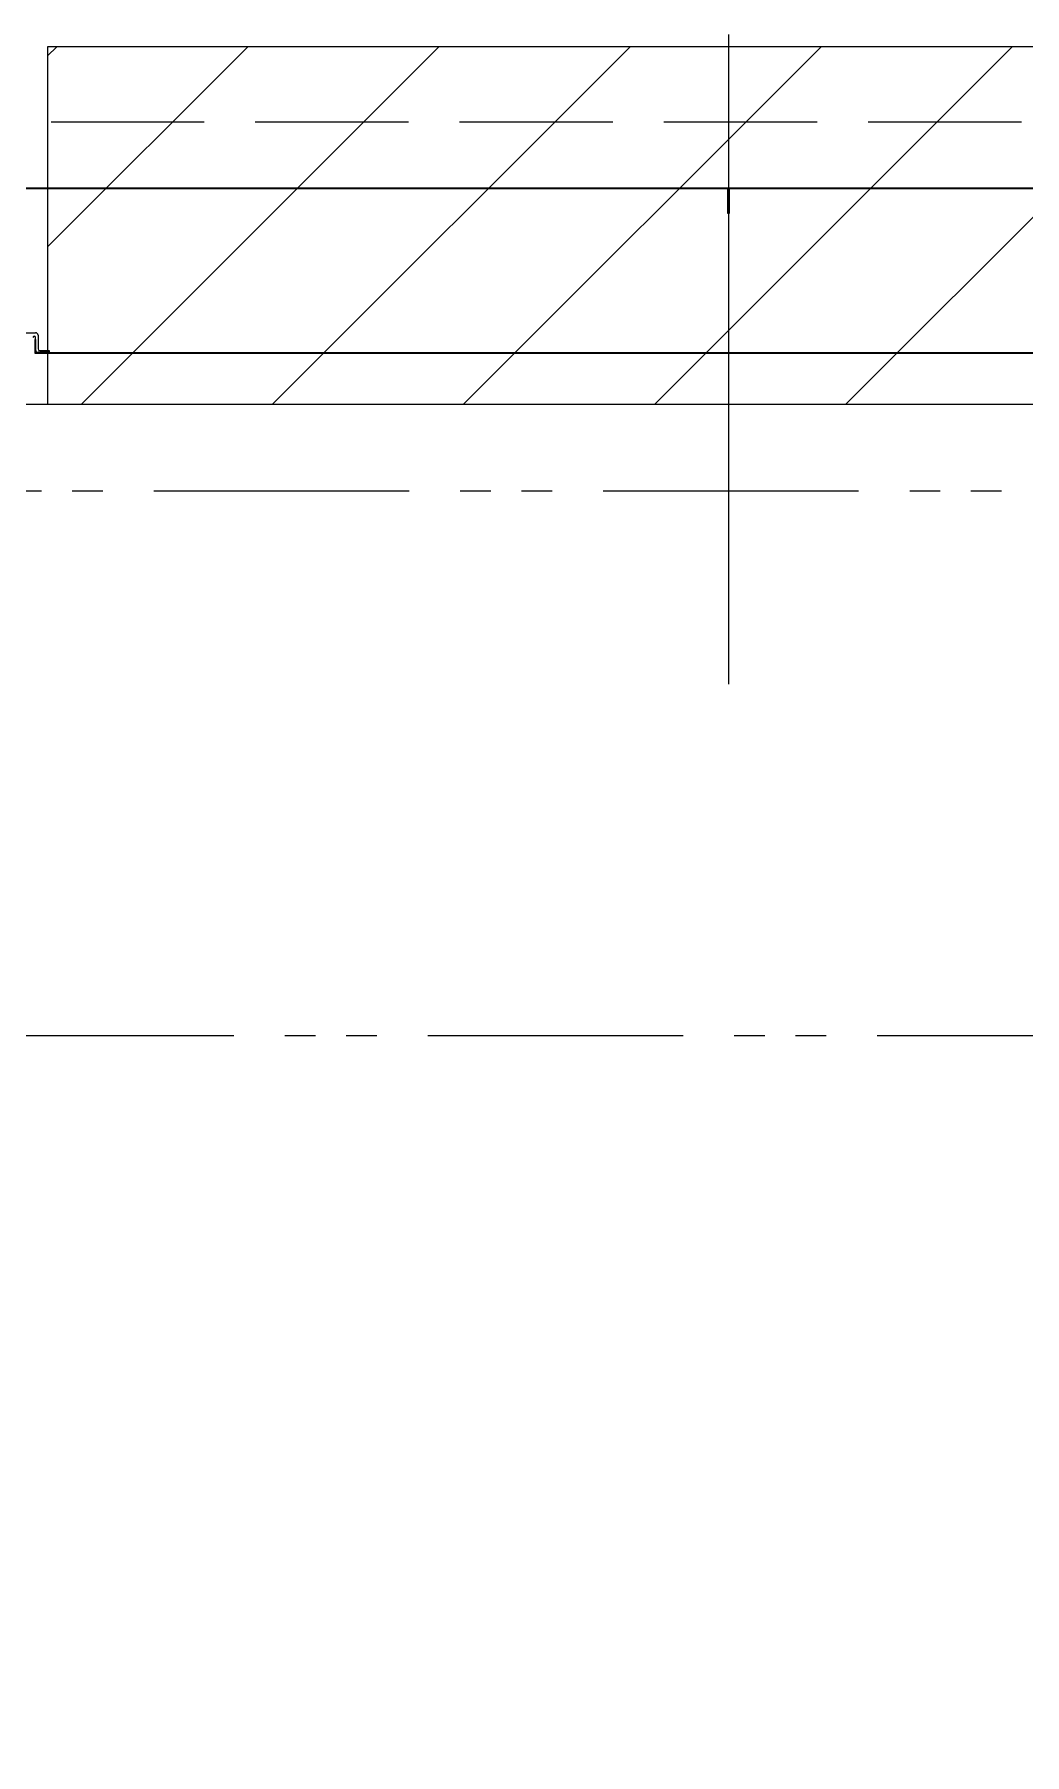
# Model space of a CAD drawing. Units: millimetres at full size. Extents: x -12803 to 120774, y -9413 to 101127.
# Drawn here: x 89443 to 90024, y 11129 to 12140 of the extents above; entities that cross this region are included whole.
import ezdxf

# ---------------------------------------------------------------- set-up
doc = ezdxf.new("R2010")
doc.units = ezdxf.units.MM
doc.header["$LTSCALE"] = 30
for name, pattern in [('DASHED3', [4, 3, -1]), ('DOUBLE_CHAIN1', [8.8, 5, -1, 0.6, -0.6, 0.6, -1]), ('LONG_CHAIN', [21, 18, -1, 1, -1])]:
    doc.linetypes.add(name, pattern=pattern)
doc.layers.add('0-0_NoName', color=7, linetype='Continuous')
for name, color, linetype, lineweight in [('1-1_AIHO20-排水溝', 7, 'Continuous', 15), ('2-0_通芯', 7, 'DOUBLE_CHAIN1', 15), ('2-2_間仕切り芯', 7, 'DOUBLE_CHAIN1', 15), ('3-3_AIHO30-厨房機器', 7, 'Continuous', 15)]:
    doc.layers.add(name, color=color, linetype=linetype, lineweight=lineweight)

# ---------------------------------------------------------------- blocks, each defined once
blk = doc.blocks.new('グループ部品-732')
at = {"layer": '1-1_AIHO20-排水溝'}
blk.add_line((88250.36, 11922.41), (89450.36, 11922.41), dxfattribs=at)
blk.add_lwpolyline([(90250.36, 11922.41), (90250.36, 12132.41), (89450.36, 12132.41), (89450.36, 11922.41)], dxfattribs=at)
at = {"layer": '2-0_通芯'}
blk.add_line((74361.66, 11551.41), (120774.36, 11551.41), dxfattribs=at)
at = {"layer": '2-2_間仕切り芯'}
blk.add_line((83968.72, 11871.41), (92121.08, 11871.41), dxfattribs=at)
at = {"layer": '3-3_AIHO30-厨房機器', "linetype": 'LONG_CHAIN'}
blk.add_line((89850.36, 12139.68), (89850.36, 11757.83), dxfattribs=at)
at = {"layer": '3-3_AIHO30-厨房機器'}
for p, q in [((89450.36, 12127.07), (89455.69, 12132.41)), ((89450.36, 12014.82), (89567.95, 12132.41)), ((89470.2, 11922.41), (89680.2, 12132.41)), ((89582.45, 11922.41), (89792.45, 12132.41)), ((89694.7, 11922.41), (89904.7, 12132.41)), ((89806.96, 11922.41), (90016.96, 12132.41)), ((89919.21, 11922.41), (90129.21, 12132.41)), ((89850.36, 12049.41), (89392.86, 12049.41)), ((89849.96, 12049.01), (89393.26, 12049.01)), ((89849.96, 12034.41), (89849.96, 12049.01)), ((89850.36, 12034.41), (89850.36, 12049.41)), ((90307.86, 12049.41), (89850.36, 12049.41)), ((89850.76, 12049.01), (89850.76, 12034.41)), ((90307.46, 12049.01), (89850.76, 12049.01)), ((89850.36, 12034.41), (89849.96, 12034.41)), ((89419.86, 11964.41), (89443.26, 11964.41)), ((89442.86, 11960.41), (89442.86, 11952.41)), ((89443.26, 11954.41), (89443.26, 11961.66)), ((89444.76, 11962.91), (89444.76, 11954.91)), ((89442.86, 11952.41), (90257.86, 11952.41)), ((89443.26, 11952.81), (90257.46, 11952.81)), ((89443.36, 11952.81), (89443.8, 11953.26)), ((89451.26, 11952.91), (89444.76, 11952.91)), ((89445.76, 11953.91), (89451.26, 11953.91)), ((89451.26, 11953.91), (89451.26, 11952.91)), ((89580.77, 11952.81), (89580.37, 11952.41))]:
    blk.add_line(p, q, dxfattribs=at)
at = {"layer": '3-3_AIHO30-厨房機器', "linetype": 'DASHED3'}
for p, q in [((88372.36, 12088.31), (90448.36, 12088.31)), ((88372.36, 11922.41), (90448.36, 11922.41))]:
    blk.add_line(p, q, dxfattribs=at)
blk.add_lwpolyline([(89450.36, 11922.41), (90250.36, 11922.41), (90250.36, 12132.41), (89450.36, 12132.41)], close=True, dxfattribs=at)
at = {"layer": '3-3_AIHO30-厨房機器'}
for points in [[(89850.76, 12034.41), (89850.36, 12034.41), (89850.36, 12049.41)], [(89442.86, 11960.41), (89443.26, 11960.41), (89443.26, 11952.81)]]:
    blk.add_lwpolyline(points, dxfattribs=at)
blk.add_lwpolyline([(88250.36, 11922.41), (90750.36, 11922.41), (90750.36, 11097.41), (91530.36, 11097.41), (91530.36, 8897.41), (88250.36, 8897.41)], close=True, dxfattribs=at)
for centre, radius, start, end in [((89442.51, 11961.66), 0.75, 0, 180), ((89443.26, 11962.91), 1.5, 0, 90), ((89444.76, 11954.41), 1.5, 180, 270), ((89445.76, 11954.91), 1, 180, 270)]:
    blk.add_arc(centre, radius, start, end, dxfattribs=at)
blk = doc.blocks.new('グループ部品-763')
at = {"layer": '1-1_AIHO20-排水溝'}
blk.add_line((88250.36, 11922.41), (89450.36, 11922.41), dxfattribs=at)
blk.add_lwpolyline([(90250.36, 11922.41), (90250.36, 12132.41), (89450.36, 12132.41), (89450.36, 11922.41)], dxfattribs=at)
at = {"layer": '3-3_AIHO30-厨房機器', "linetype": 'LONG_CHAIN'}
blk.add_line((89850.36, 12139.68), (89850.36, 11757.83), dxfattribs=at)
at = {"layer": '3-3_AIHO30-厨房機器'}
for p, q in [((89450.36, 12127.07), (89455.69, 12132.41)), ((89450.36, 12014.82), (89567.95, 12132.41)), ((89470.2, 11922.41), (89680.2, 12132.41)), ((89582.45, 11922.41), (89792.45, 12132.41)), ((89694.7, 11922.41), (89904.7, 12132.41)), ((89806.96, 11922.41), (90016.96, 12132.41)), ((89919.21, 11922.41), (90129.21, 12132.41)), ((89850.36, 12049.41), (89392.86, 12049.41)), ((89849.96, 12049.01), (89393.26, 12049.01)), ((89849.96, 12034.41), (89849.96, 12049.01)), ((89850.36, 12034.41), (89850.36, 12049.41)), ((90307.86, 12049.41), (89850.36, 12049.41)), ((89850.76, 12049.01), (89850.76, 12034.41)), ((90307.46, 12049.01), (89850.76, 12049.01)), ((89850.36, 12034.41), (89849.96, 12034.41)), ((89419.86, 11964.41), (89443.26, 11964.41)), ((89442.86, 11960.41), (89442.86, 11952.41)), ((89443.26, 11954.41), (89443.26, 11961.66)), ((89444.76, 11962.91), (89444.76, 11954.91)), ((89442.86, 11952.41), (90257.86, 11952.41)), ((89443.26, 11952.81), (90257.46, 11952.81)), ((89443.36, 11952.81), (89443.8, 11953.26)), ((89451.26, 11952.91), (89444.76, 11952.91)), ((89445.76, 11953.91), (89451.26, 11953.91)), ((89451.26, 11953.91), (89451.26, 11952.91)), ((89580.77, 11952.81), (89580.37, 11952.41))]:
    blk.add_line(p, q, dxfattribs=at)
at = {"layer": '3-3_AIHO30-厨房機器', "linetype": 'DASHED3'}
for p, q in [((88372.36, 12088.31), (90448.36, 12088.31)), ((88372.36, 11922.41), (90448.36, 11922.41))]:
    blk.add_line(p, q, dxfattribs=at)
blk.add_lwpolyline([(89450.36, 11922.41), (90250.36, 11922.41), (90250.36, 12132.41), (89450.36, 12132.41)], close=True, dxfattribs=at)
at = {"layer": '3-3_AIHO30-厨房機器'}
for points in [[(89850.76, 12034.41), (89850.36, 12034.41), (89850.36, 12049.41)], [(89442.86, 11960.41), (89443.26, 11960.41), (89443.26, 11952.81)]]:
    blk.add_lwpolyline(points, dxfattribs=at)
blk.add_lwpolyline([(88250.36, 11922.41), (90750.36, 11922.41), (90750.36, 11097.41), (91530.36, 11097.41), (91530.36, 8897.41), (88250.36, 8897.41)], close=True, dxfattribs=at)
for centre, radius, start, end in [((89442.51, 11961.66), 0.75, 0, 180), ((89443.26, 11962.91), 1.5, 0, 90), ((89444.76, 11954.41), 1.5, 180, 270), ((89445.76, 11954.91), 1, 180, 270)]:
    blk.add_arc(centre, radius, start, end, dxfattribs=at)

msp = doc.modelspace()

# ---------------------------------------------------------------- block references
at = {"layer": '0-0_NoName'}
for name in ['グループ部品-732', 'グループ部品-763']:
    msp.add_blockref(name, (0, 0), dxfattribs=at)

doc.saveas('drawing.dxf')
